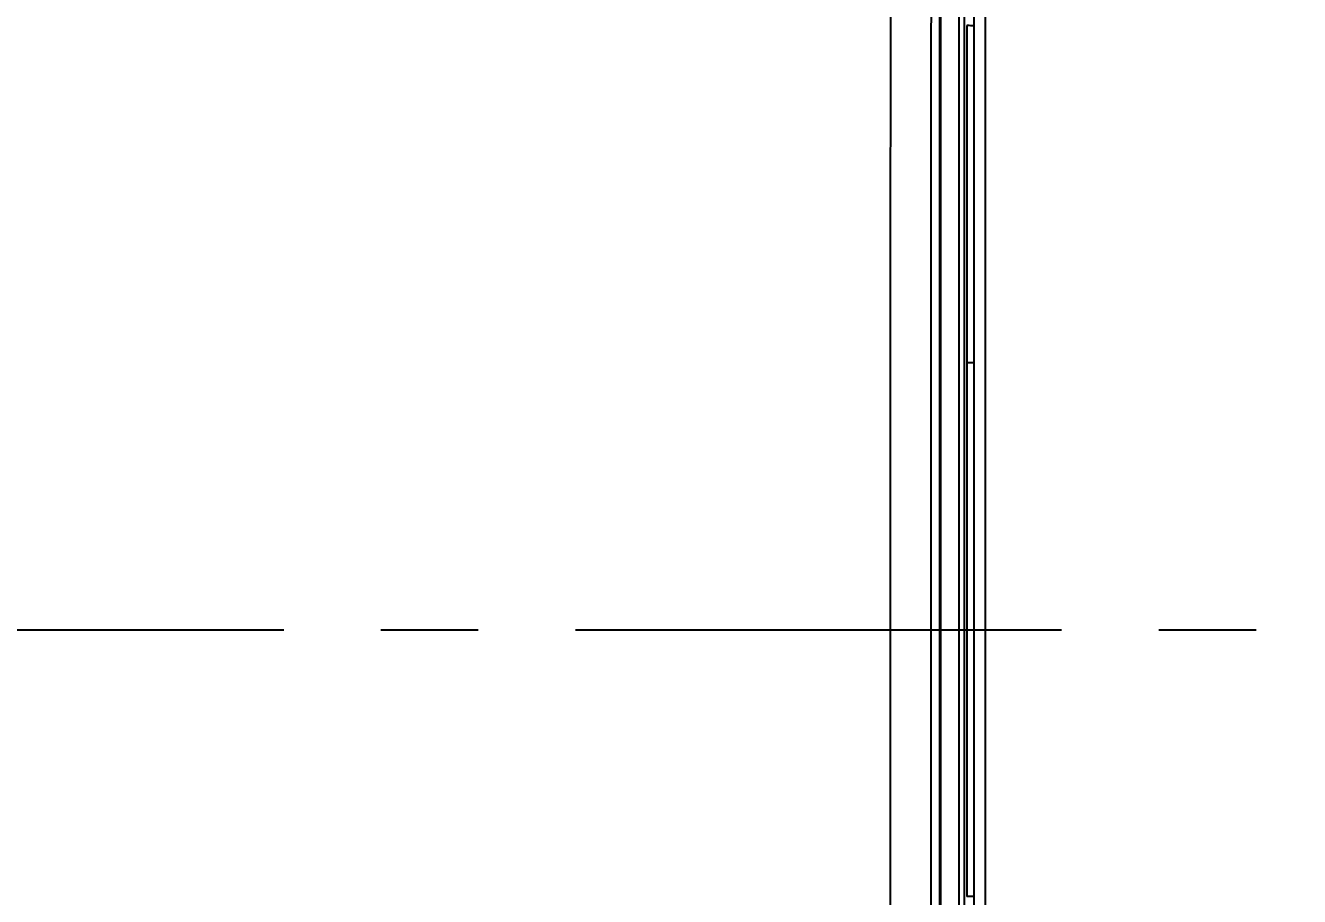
# Model space of a CAD drawing. Extents: x -7692 to 9871, y -72 to 2456.
# Drawn here: x -7371.9 to -7240.9, y 1648.3 to 1737.9 of the extents above; entities that cross this region are included whole.
import ezdxf

# ---------------------------------------------------------------- set-up
doc = ezdxf.new("R2010")
doc.units = 0
doc.header["$LTSCALE"] = 20
doc.header["$MEASUREMENT"] = 0
doc.linetypes.add('CENTER', pattern=[2, 1.25, -0.25, 0.25, -0.25])
doc.layers.get('0').update_dxf_attribs({"linetype": 'CONTINUOUS'})
doc.layers.get('DEFPOINTS').update_dxf_attribs({"linetype": 'CONTINUOUS'})
doc.layers.add('CENTER', color=2, linetype='CENTER')
doc.styles.get("Standard").update_dxf_attribs({"font": 'NanumGothic.ttf'})
doc.dimstyles.get("Standard").update_dxf_attribs({"dimtxt": 2.7, "dimasz": 2.5, "dimexe": 1.5, "dimexo": 1.5, "dimgap": 1.5, "dimtad": 1, "dimdec": 0, "dimlfac": 10, "dimzin": 0, "dimdsep": 46, "dimtxsty": 'Standard', "dimcen": 0, "dimclrt": 2, "dimadec": 0, "dimazin": 0, "dimtfac": 1, "dimtdec": 0, "dimtmove": 0, "dimatfit": 3, "dimfxl": 0, "dimtolj": 1, "dimtzin": 0, "dimarcsym": 0})

# ---------------------------------------------------------------- blocks, each defined once
blk = doc.blocks.new('*D40')
at = {"color": 3, "lineweight": -2}
for p, q in [((-7534.92, 1868.66), (-7534.92, 1979.6)), ((-6879.87, 1690.11), (-6879.87, 1979.6)), ((-7514.92, 1974.6), (-6899.87, 1974.6))]:
    blk.add_line(p, q, dxfattribs=at)
at = {"color": 3}
for points in [[(-7514.92, 1977.94), (-7514.92, 1971.27), (-7534.92, 1974.6)], [(-6899.87, 1977.94), (-6899.87, 1971.27), (-6879.87, 1974.6)]]:
    blk.add_solid(points, dxfattribs=at)
at = {"layer": 'DEFPOINTS', "color": 0}
for p in [(-6879.87, 1974.6), (-7534.92, 1867.16), (-6879.87, 1688.61)]:
    blk.add_point(p, dxfattribs=at)
at = {"color": 2, "insert": (-7207.4, 1995.49), "char_height": 20, "attachment_point": 5}
blk.add_mtext('\\A1;655', dxfattribs=at)

msp = doc.modelspace()

# ---------------------------------------------------------------- linework, layer by layer
for p, q in [((-7277.82, 1536.76), (-7277.82, 1814.68)), ((-7275.36, 1537.71), (-7275.36, 1813.73)), ((-7275.14, 1703.17), (-7275.14, 1648.27))]:
    msp.add_line(p, q)
for points in [[(-7277.9, 1536.42), (-7277.9, 1629.29), (-7277.9, 1722.15), (-7277.9, 1815.02)], [(-7278.74, 1537.94), (-7278.81, 1629.77), (-7278.81, 1721.67), (-7278.74, 1813.5)], [(-7274.42, 1812.22), (-7274.42, 1721.25), (-7274.42, 1630.2), (-7274.42, 1539.22)]]:
    msp.add_open_spline(points, degree=3)
for points, knots in [([(-7275.96, 1815.02), (-7275.95, 1814.62), (-7275.95, 1813.76), (-7275.94, 1812.38), (-7275.94, 1810.79), (-7275.95, 1808.89), (-7275.96, 1806.19), (-7275.96, 1801.74), (-7275.95, 1795.73), (-7275.96, 1782.57), (-7275.96, 1768.71), (-7275.96, 1741.23), (-7275.96, 1706.31), (-7275.96, 1662.19), (-7275.96, 1621.81), (-7275.96, 1592.86), (-7275.96, 1571.61), (-7275.96, 1560.66), (-7275.96, 1552.31), (-7275.96, 1547.68), (-7275.95, 1544.02), (-7275.95, 1541.31), (-7275.94, 1538.73), (-7275.95, 1537.09), (-7275.96, 1536.42)], [0, 0, 0, 0, 0.004277, 0.00926, 0.014948, 0.021342, 0.029684, 0.04411, 0.069247, 0.094386, 0.185853, 0.218476, 0.390216, 0.561956, 0.693497, 0.825038, 0.87369, 0.922341, 0.942955, 0.963568, 0.972218, 0.982372, 0.992751, 1, 1, 1, 1]), ([(-7282.92, 1537.8), (-7282.92, 1540.22), (-7282.92, 1545.04), (-7282.93, 1552.28), (-7282.93, 1559.53), (-7282.94, 1566.77), (-7282.94, 1574.02), (-7282.95, 1581.27), (-7282.95, 1588.52), (-7282.95, 1595.78), (-7282.96, 1603.03), (-7282.96, 1610.29), (-7282.96, 1617.55), (-7282.97, 1624.82), (-7282.97, 1632.08), (-7282.97, 1639.35), (-7282.97, 1646.62), (-7282.97, 1653.89), (-7282.97, 1661.17), (-7282.97, 1668.44), (-7282.97, 1677.9), (-7282.97, 1689.55), (-7282.97, 1703.36), (-7282.97, 1717.18), (-7282.96, 1730.98), (-7282.96, 1744.78), (-7282.95, 1758.56), (-7282.95, 1772.34), (-7282.94, 1786.12), (-7282.93, 1799.88), (-7282.92, 1809.05), (-7282.92, 1813.64)], [0, 0, 0, 0, 0.026247, 0.052502, 0.078764, 0.105034, 0.131312, 0.157597, 0.18389, 0.210191, 0.236499, 0.262814, 0.289138, 0.315469, 0.341808, 0.368154, 0.394508, 0.420869, 0.447239, 0.473616, 0.5, 0.550122, 0.600218, 0.650286, 0.700326, 0.75034, 0.800326, 0.850285, 0.900217, 0.950122, 1, 1, 1, 1]), ([(-7273.23, 1812.25), (-7273.23, 1809.86), (-7273.23, 1805.09), (-7273.23, 1797.94), (-7273.23, 1790.78), (-7273.23, 1783.62), (-7273.23, 1776.45), (-7273.23, 1769.28), (-7273.23, 1762.1), (-7273.23, 1754.92), (-7273.23, 1747.74), (-7273.23, 1740.56), (-7273.23, 1733.37), (-7273.23, 1726.17), (-7273.23, 1718.98), (-7273.23, 1711.78), (-7273.23, 1704.57), (-7273.23, 1697.36), (-7273.23, 1690.15), (-7273.23, 1682.94), (-7273.23, 1673.56), (-7273.23, 1662.01), (-7273.23, 1648.32), (-7273.23, 1634.63), (-7273.23, 1620.96), (-7273.23, 1607.3), (-7273.23, 1593.65), (-7273.23, 1580.02), (-7273.23, 1566.4), (-7273.23, 1552.79), (-7273.23, 1543.72), (-7273.23, 1539.19)], [0, 0, 0, 0, 0.0262, 0.052412, 0.078638, 0.104876, 0.131127, 0.157392, 0.183669, 0.209959, 0.236261, 0.262577, 0.288906, 0.315247, 0.341602, 0.367969, 0.394349, 0.420742, 0.447148, 0.473567, 0.499999, 0.550207, 0.600369, 0.650485, 0.700554, 0.750577, 0.800554, 0.850485, 0.900369, 0.950208, 1, 1, 1, 1]), ([(-7275.14, 1737.9), (-7275.14, 1736.63), (-7275.14, 1733.58), (-7275.14, 1727.6), (-7275.14, 1721.47), (-7275.14, 1715.68), (-7275.14, 1711.53), (-7275.14, 1707.36), (-7275.14, 1704.61), (-7275.14, 1703.17)], [0, 0, 0, 0, 0.109959, 0.262826, 0.516965, 0.639799, 0.762621, 0.875486, 1, 1, 1, 1]), ([(-7274.42, 1737.87), (-7274.52, 1737.87), (-7274.79, 1737.88), (-7275.06, 1737.89), (-7275.11, 1737.89), (-7275.14, 1737.9)], [0, 0, 0, 0, 0.247532, 0.623275, 1, 1, 1, 1]), ([(-7274.42, 1703.17), (-7274.53, 1703.17), (-7274.8, 1703.17), (-7275.07, 1703.17), (-7275.12, 1703.17), (-7275.14, 1703.17)], [0, 0, 0, 0, 0.2632519, 0.6316257, 1, 1, 1, 1]), ([(-7274.42, 1648.27), (-7274.53, 1648.27), (-7274.8, 1648.27), (-7275.07, 1648.27), (-7275.12, 1648.27), (-7275.14, 1648.27)], [0, 0, 0, 0, 0.2632519, 0.6316257, 1, 1, 1, 1])]:
    msp.add_open_spline(points, degree=3, knots=knots)
at = {"layer": 'CENTER', "color": 1, "linetype": 'CENTER', "ltscale": 2}
msp.add_line((-7555.38, 1675.72), (-6844.25, 1675.72), dxfattribs=at)

# ---------------------------------------------------------------- dimensions: what is measured, and where the dimension line sits
dim = msp.add_linear_dim(base=(-6879.87, 1974.6), p1=(-7534.92, 1867.16), p2=(-6879.87, 1688.61), angle=180, dimstyle='Standard', override={"dimtxt": 20, "dimasz": 20, "dimexe": 5, "dimgap": 10, "dimlfac": 1, "dimzin": 8, "dimclrd": 3, "dimclre": 3, "dimazin": 2})
dim.commit()
dim.dimension.update_dxf_attribs({"geometry": '*D40', "text_midpoint": (-7207.4, 1995.49)})

doc.saveas('drawing.dxf')
